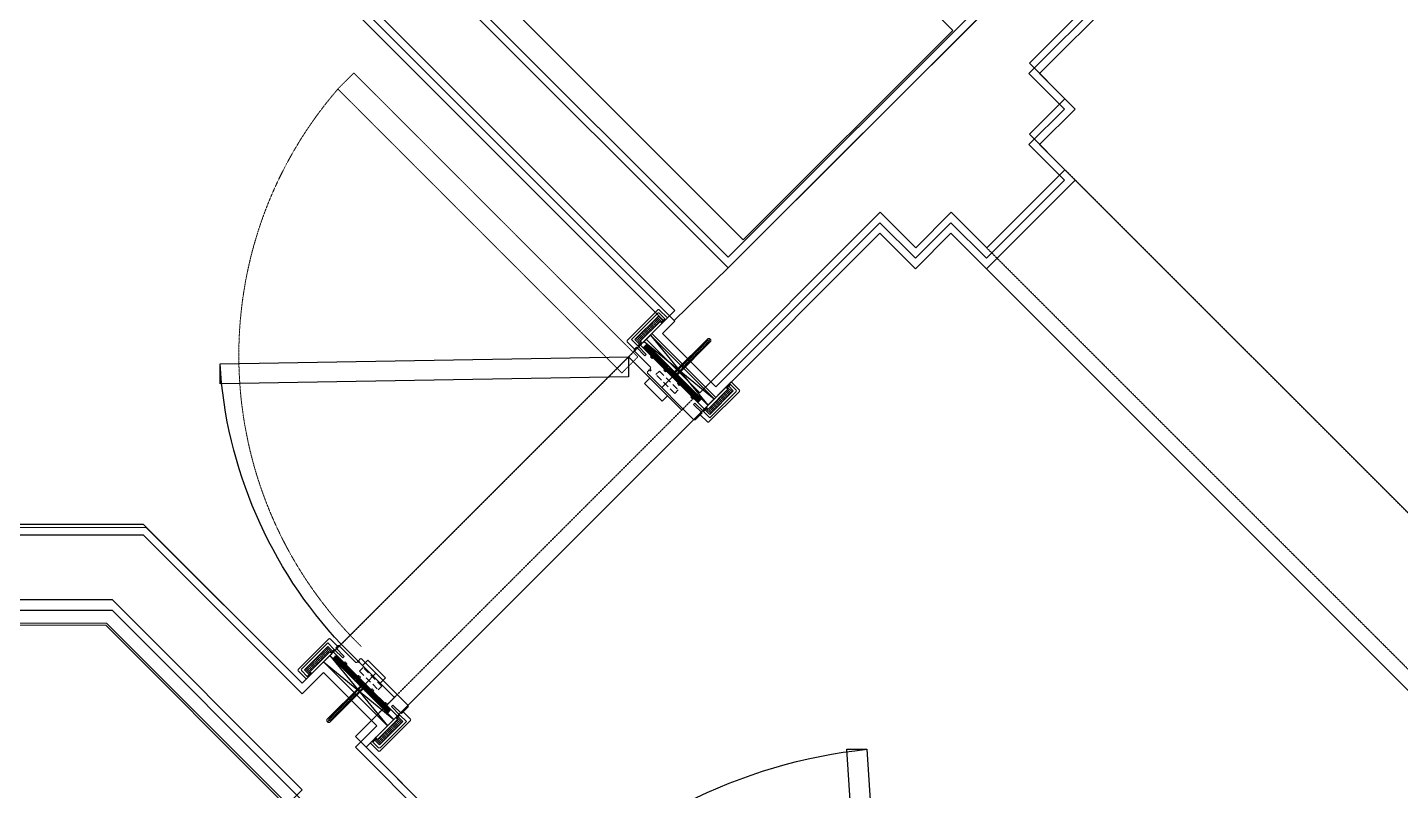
# Model space of a CAD drawing. Header units: millimetres. Extents: x 186805 to 449048, y 2167 to 51540.
# Drawn here: x 416300 to 419035, y 34702 to 36222 of the extents above; entities that cross this region are included whole.
import ezdxf

# ---------------------------------------------------------------- set-up
doc = ezdxf.new("R2010")
doc.units = ezdxf.units.MM
for name, pattern in [('BD$0$HIDDEN', [0.375, 0.25, -0.125]), ('HIDDEN', [0.375, 0.25, -0.125]), ('HIDDEN2', [0.1875, 0.125, -0.0625])]:
    doc.linetypes.add(name, pattern=pattern)
doc.layers.get('0').update_dxf_attribs({"linetype": 'CONTINUOUS'})
for name, color, linetype, lineweight in [('0-60x60-C', 3, 'CONTINUOUS', 13), ('0-AKL-P1 TILES', 8, 'CONTINUOUS', 13), ('0-akl-plasterline', 9, 'CONTINUOUS', 13), ('ARCHITRAVE', 2, 'CONTINUOUS', 13), ('BD$0$0-tiles', 9, 'CONTINUOUS', 5), ('BD$0$a-door', 8, 'CONTINUOUS', 9), ('BD$0$a-wall', 8, 'CONTINUOUS', 30), ('Cabinet', 2, 'CONTINUOUS', 5), ('Countertop', 3, 'CONTINUOUS', 13)]:
    doc.layers.add(name, color=color, linetype=linetype, lineweight=lineweight)
for name, color, linetype in [('3117.NEW ID XR$0$A-HATCH', 8, 'CONTINUOUS'), ('A-ABOVE DOOR', 1, 'HIDDEN2'), ('a-door', 4, 'CONTINUOUS'), ('a-wall', 140, 'CONTINUOUS'), ('HATCH', 8, 'CONTINUOUS'), ('STEEL', 8, 'CONTINUOUS')]:
    doc.layers.add(name, color=color, linetype=linetype)

# ---------------------------------------------------------------- blocks, each defined once
blk = doc.blocks.new('A$C7C4A1575')
at = {"layer": 'A-ABOVE DOOR', "color": 8}
for p, q in [((29751.99070729921, 16809.84128520914), (30812.66469053156, 15749.19967315995)), ((32027.80437657284, 16680.25943515348), (31384.75515350071, 16037.21021208106)), ((30657.1033919286, 15593.63362676711), (29596.44322039397, 16654.29379830355)), ((31490.82117067906, 15931.14419490282), (32133.87039375049, 16574.19341797582))]:
    blk.add_line(p, q, dxfattribs=at)
at = {"layer": 'a-door', "color": 8, "lineweight": -3}
for p, q in [((31051.52043218538, 16748.20803392082), (30981.29108821671, 17811.63028505424)), ((31021.29108821671, 17811.63028505418), (31091.52043218561, 16748.2080339207)), ((31091.52043218561, 16748.2080339207), (31051.52043218538, 16748.20803392082)), ((32027.80912437313, 16680.25943515569), (31992.45378531306, 16644.9040960962)), ((31992.45378531306, 16644.9040960962), (32098.51980249118, 16538.83807891785)), ((32010.13145484333, 16606.01322313052), (32020.73805656075, 16616.6198248484)), ((32045.48679390224, 16570.65788407155), (32010.13145484333, 16606.01322313052)), ((32020.73805656075, 16616.6198248484), (32056.09339562035, 16581.26448578908)), ((32056.09339562035, 16581.26448578908), (32045.48679390224, 16570.65788407155)), ((32098.51980249118, 16538.83807891785), (32133.87514155102, 16574.19341797722)), ((31420.11524035991, 16072.56555114183), (31526.1812575378, 15966.49953396441)), ((31459.00611332455, 16054.88788161249), (31448.39951160713, 16044.28127989461)), ((31448.39951160713, 16044.28127989461), (31483.75485066674, 16008.92594083559)), ((31494.36145238462, 16019.53254255341), (31459.00611332455, 16054.88788161249)), ((31483.75485066674, 16008.92594083559), (31494.36145238462, 16019.53254255341)), ((31526.1812575378, 16006.49953396412), (32339.90544535383, 16020.22372178067)), ((31526.1812575378, 15966.49953396418), (31526.1812575378, 16006.49953396412)), ((32339.90544535383, 16020.22372178067), (32339.90544535429, 15980.2237217809)), ((32339.90544535429, 15980.2237217809), (31526.1812575378, 15966.49953396418))]:
    blk.add_line(p, q, dxfattribs=at)
at = {"layer": 'a-door', "color": 8, "lineweight": -3, "extrusion": (0, 0, -1)}
for centre, major_axis, ratio, start_param, end_param in [((31003.26568506821, 17656.71996606383), (859.836858609921, 437.8322108698524), 0.9327469291491437, 1.178097245096742, 1.96349540849421), ((31625.5514618156, 16003.00100736166), (-315.385541216786, 729.8648306838335), 0.8804016640716749, 1.178097245095647, 1.963495408493226)]:
    blk.add_ellipse(centre, major_axis=major_axis, ratio=ratio, start_param=start_param, end_param=end_param, dxfattribs=at)
at = {"layer": 'a-wall', "color": 8}
for p, q in [((32176.30154842255, 16828.75185920429), (33247.54792716075, 17899.99823794319)), ((31744.96641189838, 17047.95496137228), (32070.23553124419, 16722.68584202669)), ((32555.05516968388, 16449.99823794313), (32176.30154842255, 16828.75185920429)), ((32070.23553124443, 16722.68584202611), (32027.80912437337, 16680.25943515482)), ((32133.87514155265, 16574.19341797548), (32027.80912437337, 16680.25943515482)), ((32133.87514155265, 16574.19341797548), (32176.30154842418, 16616.61982484671)), ((32176.30154842208, 16616.61982484846), (32492.92313532764, 16299.99823794325)), ((32795.10926539707, 16449.99823794307), (32555.05516968388, 16449.99823794313)), ((32795.1092653973, 16299.99823794325), (32492.92313532764, 16299.99823794325)), ((31384.14129575458, 16037.82881762911), (31024.78053954337, 15678.472809203)), ((31490.82591847912, 15931.14419490457), (31384.14129575458, 16037.82881762911)), ((31433.8394281764, 15874.15770460255), (31490.82591847912, 15931.14419490457)), ((32957.99889483559, 14349.99823794336), (31433.8394281764, 15874.15770460255)), ((30161.04722204059, 14601.36549846674), (31327.77341099805, 15768.0916874246)), ((31327.77341099805, 15768.0916874246), (32595.1092653973, 14500.75583302588)), ((30812.66469053156, 15749.19967315995), (30657.1033919286, 15593.63362676711)), ((30812.64850518736, 15749.18348732169), (30883.35918330611, 15678.47280920259)), ((30954.06986142485, 15749.18348732174), (30883.35918330587, 15678.47280920317)), ((30954.06986142485, 15749.18348732174), (31024.78053954337, 15678.472809203)), ((30727.79806533712, 15522.90694344949), (30657.08738721837, 15593.61762156835)), ((30727.79806533712, 15522.90694344949), (30657.08738721837, 15452.19626533161)), ((30727.79806533735, 15381.48558721229), (30657.08738721837, 15452.19626533161)), ((30727.79806533735, 15381.48558721229), (30054.36259931582, 14708.05012119169))]:
    blk.add_line(p, q, dxfattribs=at)
blk = doc.blocks.new('A$C32DD6ECA')
at = {"layer": '0-60x60-C', "color": 16, "xscale": 0.04183124983683228, "yscale": 0.04183124983683228, "zscale": 0.04183124983683228, "rotation": 180}
blk.add_blockref('A$C7C4A1575', (4397.082428284921, 2202.635936537234), dxfattribs=at)
blk = doc.blocks.new('A$C5C977968')
at = {"lineweight": 0}
h = blk.add_hatch(dxfattribs=at)
h.set_pattern_fill('LINE', color=256, scale=25, angle=90, style=0)
h.set_pattern_definition([(134.9999999995186, (-21698.63466328196, 34556.80923204978), (2.209708691226526, 2.209708691189396), [])])
h.paths.add_polyline_path([(4732.221984799136, 6098.274859550162), (4729.393557674426, 6101.10328667493), (4764.126621498261, 6135.836350498226), (4766.955048623029, 6133.007923373458)])
h = blk.add_hatch(dxfattribs=at)
h.set_pattern_fill('LINE', color=256, scale=25, angle=90, style=0)
h.set_pattern_definition([(134.9999999995186, (-21716.24694174487, 34539.19695358712), (2.209708691226526, 2.209708691189396), [])])
h.paths.add_polyline_path([(4714.609706336167, 6080.662581087505), (4711.781279211456, 6083.491008212273), (4746.514343035349, 6118.224072035569), (4749.342770160059, 6115.395644910801)])
h = blk.add_hatch(dxfattribs=at)
h.set_pattern_fill('LINE', color=256, scale=25, angle=-45.00000000048141, style=0)
h.set_pattern_definition([(134.9999999995186, (-24395.7299628756, 31859.71393248852), (-2.209708691226527, -2.209708691189395), [])])
h.paths.add_polyline_path([(4062.804409179895, 5428.857283929246), (4059.975982055126, 5431.685711054015), (4025.242918231292, 5396.952647230719), (4028.071345356002, 5394.12422010595)])
h = blk.add_hatch(dxfattribs=at)
h.set_pattern_fill('LINE', color=256, scale=25, angle=-45.00000000048141, style=0)
h.set_pattern_definition([(134.9999999995186, (-24413.34224133857, 31842.10165402587), (-2.209708691226527, -2.209708691189395), [])])
h.paths.add_polyline_path([(4045.192130716925, 5411.24500546659), (4042.363703592215, 5414.073432591358), (4007.630639768322, 5379.340368768062), (4010.459066893032, 5376.511941643294)])
at = {"layer": 'STEEL'}
h = blk.add_hatch(dxfattribs=at)
h.set_pattern_fill('ANSI37', color=256, scale=20, style=0)
h.set_pattern_definition([(179.9999999995186, (5262.573651386308, 6462.790964623433), (2.100386531367349e-11, 2.5), []), (90, (5262.573651386308, 6462.790964623433), (2.5, -2.100386531367349e-11), [])])
edge = h.paths.add_edge_path()
edge.add_ellipse((4685.365865859028, 6080.355361053495), major_axis=(-1.767766952983948, 1.767766952983947), ratio=0.9999999999897105, start_angle=-90.00000000047169, end_angle=89.99999999952843, ccw=False)
edge.add_ellipse((4685.365865859028, 6080.355361053495), major_axis=(-1.767766952983948, 1.767766952983948), ratio=0.9999999999917684, start_angle=269.9999999996463, end_angle=449.9999999996463)
edge = h.paths.add_edge_path()
edge.add_ellipse((4711.416782929387, 6054.304443982677), major_axis=(-1.76776695298031, 1.76776695298031), ratio=0.9999999999917681, start_angle=89.99999999952843, end_angle=269.99999999952837, ccw=False)
edge.add_line((4683.598098906048, 6078.587594100543), (4709.649015976407, 6052.536677029726))
edge.add_line((4687.133632812009, 6082.123128006453), (4713.184549882368, 6056.072210935628))
h = blk.add_hatch(dxfattribs=at)
h.set_pattern_fill('ANSI37', color=256, scale=20, angle=44.99999999951861, style=0)
h.set_pattern_definition([(90, (3680.676025634806, 4880.893338885486), (-2.5, 2.100453144748826e-11), []), (179.9999999995186, (3680.676025634806, 4880.893338885486), (-2.100453144748826e-11, -2.5), [])])
edge = h.paths.add_edge_path()
edge.add_arc((4063.111629214429, 5458.10112440637), 2.5, 44.99999999951861, 224.9999999995186)
edge.add_arc((4063.111629214429, 5458.10112440637), 2.5, 44.99999999951859, 224.9999999995186, ccw=False)
edge = h.paths.add_edge_path()
edge.add_arc((4089.162546284788, 5432.050207335553), 2.5, 224.9999999995186, 404.9999999995186)
edge.add_line((4064.879396167409, 5459.868891359321), (4090.930313237768, 5433.817974288504))
edge.add_line((4061.343862261449, 5456.333357453419), (4087.394779331808, 5430.282440382602))
for p, q in [((4600.816394162306, 7402.678666164866), (5251.354632854403, 6752.140427473641)), ((4834.161631954659, 6334.947426573344), (4183.623393262445, 6985.485665264452)), ((5251.354632854403, 6752.140427473641), (4834.161631954659, 6334.947426573344)), ((4764.163103598345, 6138.808885875136), (4697.305354669341, 6071.95113694726)), ((4769.819957847765, 6133.152031625599), (4702.962208918761, 6066.294282697723)), ((4766.991530723055, 6138.808885875114), (4764.163103598345, 6138.808885875136)), ((4766.991530723055, 6138.808885875114), (4769.819957847823, 6135.980458750346)), ((4769.819957847765, 6133.152031625599), (4769.819957847823, 6135.980458750346)), ((4694.830480935168, 6073.011797119063), (4693.939636975527, 6072.120953159436)), ((4703.132025130908, 6062.928565003931), (4693.939636975527, 6072.120953159436)), ((4696.244694497553, 6073.011797119048), (4704.02286909055, 6065.233622525935)), ((4694.646743756719, 6069.999632815867), (4693.755899797077, 6069.108788856262)), ((4700.11986082769, 6062.744827825532), (4693.755899797077, 6069.108788856262)), ((4696.060957319103, 6069.99963281586), (4701.01070478739, 6065.049885347529)), ((4701.010704787332, 6063.63567178516), (4700.11986082769, 6062.744827825532)), ((4704.02286909055, 6063.819408963558), (4703.132025130908, 6062.928565003931)), ((4004.658104391419, 5379.303886668065), (4071.515853320423, 5446.161635595941)), ((4070.455193148635, 5448.636509330106), (4071.346037108277, 5449.527353289734)), ((4070.455193148635, 5447.22229576773), (4078.233367741632, 5439.444121174616)), ((4080.538425263658, 5440.334965134229), (4071.346037108277, 5449.527353289734)), ((4073.467357451853, 5448.820246508527), (4074.358201411495, 5449.711090468132)), ((4073.467357451853, 5447.406032946157), (4078.417104920081, 5442.456285477783)), ((4080.722162442107, 5443.347129437403), (4074.358201411495, 5449.711090468132)), ((4079.831318482466, 5442.456285477776), (4080.722162442107, 5443.347129437403)), ((4010.31495864084, 5373.647032418528), (4077.172707569844, 5440.504781346404)), ((4079.647581304016, 5439.444121174602), (4080.538425263658, 5440.334965134229)), ((4004.658104391361, 5376.475459543319), (4004.658104391419, 5379.303886668065)), ((4004.658104391361, 5376.475459543319), (4007.48653151613, 5373.64703241855)), ((4010.31495864084, 5373.647032418528), (4007.48653151613, 5373.64703241855))]:
    blk.add_line(p, q)
at = {"lineweight": 0}
for p, q in [((4644.651042059937, 6148.647080117131), (4637.579974248132, 6155.718147929081)), ((4646.772362403513, 6150.768400460678), (4639.701294591709, 6157.839468272599)), ((4648.893682747032, 6152.889720804196), (4641.822614935285, 6159.960788616125)), ((4651.015003090666, 6155.011041147736), (4643.943935278861, 6162.082108959687)), ((4653.136323434243, 6157.132361491298), (4646.065255622438, 6164.203429303227)), ((4655.257643777819, 6159.253681834845), (4648.186575966014, 6166.324749646767)), ((4657.378964121395, 6161.375002178407), (4650.30789630959, 6168.446069990328)), ((4659.500284464972, 6163.496322521925), (4652.429216653167, 6170.567390333832)), ((4661.621604808548, 6165.617642865451), (4654.550536996743, 6172.688710677394)), ((4663.742925152124, 6167.738963208991), (4656.67185734032, 6174.810031020956)), ((4665.864245495701, 6169.860283552574), (4658.793177683954, 6176.931351364459)), ((4667.985565839277, 6171.981603896114), (4660.91449802753, 6179.052671707999)), ((4672.228206526372, 6171.981603896056), (4663.035818371049, 6181.173992051561)), ((4629.801799654844, 6129.555197025242), (4620.609411499521, 6138.747585180747)), ((4629.801799654902, 6133.797837712358), (4622.730731843098, 6140.868905524243)), ((4631.923119998421, 6135.919158055862), (4624.852052186674, 6142.99022586779)), ((4634.044440341997, 6138.040478399424), (4626.973372530192, 6145.111546211352)), ((4636.165760685573, 6140.161798742964), (4629.094692873827, 6147.232866554892)), ((4638.287081029208, 6142.283119086489), (4631.216013217403, 6149.354186898432)), ((4640.408401372784, 6144.404439430029), (4633.337333560979, 6151.475507241936)), ((4642.529721716361, 6146.525759773569), (4635.458653904498, 6153.596827585519)), ((4762.672212151578, 6134.381941151572), (4697.175430566946, 6068.885159567995)), ((4765.500639276346, 6131.553514026818), (4700.003857691656, 6066.056732443249)), ((4768.300995146448, 6137.182297021587), (4762.672212151578, 6134.381941151572)), ((4768.300995146448, 6137.182297021587), (4765.500639276346, 6131.553514026818)), ((4703.697232396516, 6075.406961397501), (4706.525659521285, 6072.578534272732)), ((4711.781279211456, 6083.491008212273), (4714.609706336167, 6080.662581087505)), ((4783.951142680715, 6017.832260870251), (4791.02221049252, 6010.761193058366)), ((4786.072463024291, 6019.953581213835), (4793.143530836154, 6012.882513401928)), ((4788.193783367926, 6022.074901557397), (4795.264851179731, 6015.003833745468)), ((4790.315103711502, 6024.196221900937), (4797.386171523307, 6017.125154088972)), ((4792.436424055079, 6026.317542244455), (4799.507491866883, 6019.246474432533)), ((4794.557744398655, 6028.438862588016), (4801.628812210402, 6021.367794776073)), ((4796.679064742173, 6030.560182931542), (4803.750132554036, 6023.489115119592)), ((4798.800385085749, 6032.681503275082), (4805.871452897612, 6025.610435463161)), ((4800.921705429384, 6034.802823618622), (4807.992773241131, 6027.731755806737)), ((4803.04302577296, 6041.166784649264), (4812.235413928342, 6031.974396493759)), ((4803.04302577296, 6036.924143962169), (4810.114093584707, 6029.853076150284)), ((4760.616618901433, 5998.740377778449), (4769.809007056814, 5989.547989622944)), ((4764.859259588586, 5998.740377778413), (4771.930327400332, 5991.669309966484)), ((4766.980579932104, 6000.861698121917), (4774.051647743909, 5993.790630310032)), ((4769.101900275738, 6002.983018465478), (4776.172968087543, 5995.91195065355)), ((4771.223220619315, 6005.104338809018), (4778.29428843112, 5998.033270997134)), ((4773.344540962833, 6007.22565915258), (4780.415608774696, 6000.154591340674)), ((4775.465861306409, 6009.34697949612), (4782.536929118214, 6002.275911684221)), ((4777.587181649986, 6011.46829983966), (4784.658249461849, 6004.397232027717)), ((4779.70850199362, 6013.589620183229), (4786.779569805425, 6006.518552371279)), ((4781.829822337197, 6015.710940526726), (4788.900890149001, 6008.639872714841)), ((3988.455949119525, 5492.451987175227), (3981.384881307662, 5499.523054987134)), ((3990.577269463101, 5494.573307518811), (3983.506201651297, 5501.644375330696)), ((3992.69858980662, 5496.694627862336), (3985.627521994815, 5503.765695674221)), ((3994.819910150196, 5498.815948205833), (3987.748842338391, 5505.887016017783)), ((3996.941230493831, 5500.937268549402), (3989.870162681967, 5508.008336361345)), ((3999.062550837407, 5503.058588892942), (3991.991483025602, 5510.129656704841)), ((4001.183871180983, 5505.179909236482), (3994.11280336912, 5512.250977048388)), ((4003.305191524501, 5507.301229580044), (3996.234123712697, 5514.372297391928)), ((4005.426511868078, 5509.422549923584), (3998.355444056273, 5516.493617735512)), ((4007.547832211712, 5511.543870267145), (4000.476764399908, 5518.61493807903)), ((4009.669152555231, 5513.665190610649), (4002.598084743484, 5520.736258422578)), ((4013.911793242383, 5513.665190610613), (4004.719405087002, 5522.857578766118)), ((3971.485386370856, 5471.238783739798), (3962.292998215475, 5480.431171895303)), ((3971.485386370856, 5475.481424426893), (3964.414318559109, 5482.552492238778)), ((3973.606706714432, 5477.60274477044), (3966.535638902686, 5484.673812582325)), ((3975.728027058067, 5479.72406511398), (3968.656959246204, 5486.795132925901)), ((3977.849347401643, 5481.84538545752), (3970.77827958978, 5488.91645326947)), ((3979.970667745161, 5483.966705801045), (3972.899599933415, 5491.037773612989)), ((3982.091988088738, 5486.088026144607), (3975.020920276933, 5493.159093956529)), ((3984.213308432314, 5488.209346488125), (3977.142240620509, 5495.28041430009)), ((3986.33462877589, 5490.330666831665), (3979.263560964086, 5497.401734643594)), ((4009.085049115005, 5380.794778114716), (4074.581830699695, 5446.291559698293)), ((4011.913476239715, 5377.966350989926), (4077.410257824406, 5443.463132573503)), ((4059.975982055126, 5431.685711054015), (4062.804409179895, 5428.857283929246)), ((4068.060028870066, 5439.769757868788), (4070.888455994776, 5436.941330744019)), ((4006.284693244903, 5375.165995119933), (4009.085049115005, 5380.794778114716)), ((4006.284693244903, 5375.165995119933), (4011.913476239715, 5377.966350989926)), ((4127.756049740303, 5361.637167928398), (4134.827117552108, 5354.566100116477)), ((4129.877370083879, 5363.758488271946), (4136.948437895684, 5356.687420459995)), ((4131.998690427456, 5365.879808615507), (4139.069758239319, 5358.808740803557)), ((4134.120010771032, 5368.001128959047), (4141.191078582837, 5360.930061147141)), ((4136.241331114608, 5370.122449302587), (4143.312398926413, 5363.051381490644)), ((4138.362651458243, 5372.243769646113), (4145.43371926999, 5365.172701834184)), ((4140.483971801819, 5374.365089989653), (4147.555039613624, 5367.294022177724)), ((4142.605292145396, 5376.486410333215), (4149.676359957142, 5369.415342521286)), ((4144.726612488972, 5382.850371363835), (4153.919000644295, 5373.65798320833)), ((4144.726612488914, 5378.607730676718), (4151.797680300719, 5371.536662864833)), ((4102.300205617445, 5340.42396449302), (4111.492593772768, 5331.231576337515)), ((4106.542846304539, 5340.423964492962), (4113.613914116286, 5333.352896681077)), ((4108.664166648115, 5342.545284836502), (4115.735234459862, 5335.474217024617)), ((4110.785486991692, 5344.666605180086), (4117.856554803497, 5337.595537368121)), ((4112.906807335268, 5346.787925523626), (4119.977875147073, 5339.716857711683)), ((4115.028127678845, 5348.909245867151), (4122.099195490649, 5341.838178055244)), ((4117.149448022421, 5351.030566210669), (4124.220515834226, 5343.959498398748)), ((4119.270768365997, 5353.151886554231), (4126.341836177802, 5346.08081874231)), ((4121.392088709574, 5355.273206897778), (4128.463156521379, 5348.20213908585)), ((4123.51340905315, 5357.39452724134), (4130.584476864955, 5350.32345942939)), ((4125.634729396785, 5359.51584758488), (4132.705797208531, 5352.444779772952))]:
    blk.add_line(p, q, dxfattribs=at)
for centre, radius, start, end in [((4695.537587716361, 6072.304690337871), 0.9999999999999999, 44.99999999941044, 135.0000000002948), ((4695.353850537911, 6069.292526034675), 0.9999999999999999, 44.99999999941044, 135.0000000002948), ((4700.303598006198, 6064.342778566352), 0.9999999999999999, 315.0000000002948, 44.99999999941044), ((4703.315762309358, 6064.52651574475), 0.9999999999999999, 315.0000000002948, 44.99999999941044), ((4071.162299929827, 5447.929402548914), 1, 135.0000000002948, 224.9999999994105), ((4074.174464233045, 5448.113139727335), 1, 135.0000000002948, 224.9999999994105), ((4078.940474522824, 5440.151227955794), 1, 224.9999999994105, 315.0000000002948), ((4079.124211701273, 5443.163392258968), 1, 224.9999999994105, 315.0000000002948)]:
    blk.add_arc(centre, radius, start, end)
at = {"layer": '0-akl-plasterline'}
for p, q in [((3167.664966310433, 7682.201698361037), (4676.824432968569, 6173.04223170277)), ((4804.103653582395, 6300.321452316319), (3551.767799183202, 7552.657306715235)), ((5977.900910351949, 7474.118709085917), (4804.103653582395, 6300.321452316319)), ((5424.569013786502, 6666.228371293531), (6105.180130965484, 7346.839488472404)), ((5424.569013786502, 6666.228371293531), (5495.279691905656, 6595.517693174465)), ((5424.569013786793, 6524.807015055856), (5495.279691905656, 6595.517693174465)), ((5424.569013786793, 6524.807015055856), (5495.279691905656, 6454.096336937233)), ((5318.50299660844, 6277.319641640737), (5495.279691905656, 6454.096336937233)), ((4768.748314523022, 6010.407672030073), (5106.370962252491, 6348.03031975968)), ((5177.081640371529, 6277.31964164081), (5106.370962252491, 6348.03031975968)), ((5177.081640371529, 6277.31964164081), (5247.792318489985, 6348.03031975936)), ((5318.50299660844, 6277.319641640737), (5247.792318489985, 6348.03031975936)), ((4676.824432968569, 6173.04223170277), (4652.075695627194, 6148.293494361453)), ((4652.075695627194, 6148.293494361453), (4779.354916240904, 6021.014273747918)), ((3342.793958703463, 5762.201698328397), (3645.167132688803, 5762.201698362369)), ((3955.575516156212, 5451.793314894654), (3645.167132688803, 5762.201698362369)), ((3998.001923027623, 5494.219721766109), (3955.575516156212, 5451.793314894654)), ((4125.28114364302, 5366.940501150806), (3998.001923027623, 5494.219721766094)), ((4082.854736771376, 5324.514094279548), (4125.28114364302, 5366.940501150799)), ((4408.123856117425, 4999.244974932983), (4082.854736771376, 5324.514094279548))]:
    blk.add_line(p, q, dxfattribs=at)
at = {"layer": '3117.NEW ID XR$0$A-HATCH'}
blk.add_line((4804.103653582337, 6279.108248880657), (4696.424348712491, 6174.655519395674), dxfattribs=at)
at = {"layer": 'a-wall'}
for p, q in [((3173.878169744567, 7697.201698362449), (4698.037636403868, 6173.042231703061)), ((4804.10365358222, 6279.108248880948), (3536.767799183202, 7546.444103279646)), ((4804.10365358222, 6279.108248880948), (5978.479198234563, 7453.483793533727)), ((5977.900910351949, 7452.905505650328), (4804.103653582337, 6279.108248880657)), ((5403.355810350913, 6666.228371293546), (6083.966927529837, 7346.839488472411)), ((5403.355810350913, 6666.228371293546), (5474.066488470009, 6595.517693174479)), ((5403.355810351146, 6524.807015055863), (5474.066488470009, 6595.517693174479)), ((5403.355810351146, 6524.807015055863), (5474.066488470009, 6454.096336937248)), ((5318.50299660844, 6298.532845076326), (5474.066488470009, 6454.096336937248)), ((4779.354916240904, 6042.227477183522), (5106.370962252433, 6369.24352319527)), ((5177.081640371529, 6298.532845076399), (5106.370962252491, 6369.243523195277)), ((5177.081640371529, 6298.532845076399), (5247.792318489985, 6369.243523194986)), ((5318.50299660844, 6298.532845076326), (5247.792318489985, 6369.243523194986)), ((4698.037636404217, 6173.042231702741), (4673.288899062783, 6148.293494361453)), ((4673.288899062783, 6148.293494361453), (4779.354916240904, 6042.227477183522)), ((3342.793958703463, 5747.201698357654), (3638.953929252631, 5747.201698362944)), ((3342.793958703463, 5747.201698357756), (3638.953929252631, 5747.201698362944)), ((3342.793958703463, 5747.201698357756), (3638.953929252631, 5747.201698362944)), ((3342.793958703463, 5747.201698362565), (3638.953929253097, 5747.201698362565)), ((3342.793958703463, 5747.201698362653), (3638.953929252748, 5747.20169836274)), ((3342.793958703463, 5747.201698362245), (3638.953929253214, 5747.201698362362)), ((3342.793958703463, 5747.201698362653), (3638.953929252748, 5747.201698362653)), ((3342.793958703463, 5747.201698362238), (3638.953929253214, 5747.201698362362)), ((3955.575516158191, 5430.580111457442), (3638.953929252748, 5747.201698362653)), ((3955.575516158424, 5430.58011145686), (3638.953929253214, 5747.201698362362)), ((3342.793958703696, 5597.201779134666), (3576.821894897439, 5597.20487209814)), ((3576.818721203075, 5597.20487205626), (3955.575516158191, 5218.448077101464)), ((3576.818721203192, 5597.20487205626), (3955.575516158424, 5218.44807710094)), ((3576.818721203075, 5597.20487205626), (3955.575516158191, 5218.448077101464)), ((3998.001923027623, 5473.006518330498), (3955.575516156328, 5430.58011145916)), ((3998.001923027623, 5473.006518330498), (3955.575516156328, 5430.58011145916)), ((4104.067940207024, 5366.940501151177), (3998.001923027623, 5473.006518330491)), ((4061.641533335729, 5324.514094279642), (4104.067940207373, 5366.940501150864)), ((4386.910652681894, 4999.244974933004), (4061.641533336428, 5324.514094278944))]:
    blk.add_line(p, q, dxfattribs=at)
at = {"layer": 'ARCHITRAVE'}
for p, q in [((5495.279691905656, 6454.096336937233), (6555.934975042939, 5393.441053799703)), ((6379.158279746247, 5216.664358503207), (5318.50299660844, 6277.31964164073)), ((4611.417023344082, 6136.626264837265), (4663.742925152299, 6188.952166644587)), ((4665.157138714625, 6183.295312395123), (4618.488091155887, 6136.626264837185)), ((4674.349526870006, 6174.102924239618), (4665.157138714625, 6183.295312395123)), ((4666.571352277067, 6188.952166644565), (4677.885060775909, 6177.638458145462)), ((4668.692672620469, 6172.688710677256), (4629.09469287371, 6133.090730931137)), ((4670.813992963987, 6170.567390333694), (4668.692672620469, 6172.688710677256)), ((4677.885060775909, 6177.638458145462), (4670.813992963987, 6170.567390333694)), ((4652.075695627194, 6148.293494361453), (3998.001923030883, 5494.219721762849)), ((4624.144945405307, 6123.898342775734), (4611.417023344082, 6136.626264837265)), ((4618.488091155887, 6136.626264837185), (4627.680479311268, 6127.43387668168)), ((4627.680479311268, 6127.43387668168), (4618.488091155945, 6136.626264837185)), ((4631.216013217228, 6130.969410587582), (4624.144945405307, 6123.898342775734)), ((4627.680511676008, 6127.433844319239), (4624.144977769989, 6123.898310413337)), ((4651.015067818575, 6104.09928817628), (4627.680511676008, 6127.433844319239)), ((4629.09469287371, 6133.090730931137), (4631.216013217228, 6130.969410587582)), ((4642.176200688933, 6127.080290927392), (4635.105132877128, 6120.009223115499)), ((4621.316550645221, 6121.069883288612), (4617.073909958126, 6116.827242601525)), ((4617.073909958068, 6113.998815476785), (4649.600821892382, 6081.471903541926)), ((4638.287254814932, 6104.099179118632), (4621.316550645221, 6121.069883288612)), ((4624.144977769989, 6123.898310413337), (4641.1156819397, 6106.927606243364)), ((4635.105132877128, 6120.009223115499), (4743.999577180017, 6011.11477881296)), ((4641.1156819397, 6106.927606243364), (4638.287254814932, 6104.099179118632)), ((4649.247300865594, 6102.331521223328), (4651.015067818575, 6104.09928817628)), ((4652.782834771439, 6098.795987317375), (4649.247300865594, 6102.331521223328)), ((4654.550601724419, 6100.563754270341), (4652.782834771439, 6098.795987317375)), ((4677.88512550341, 6077.229230490979), (4654.550601724419, 6100.563754270341)), ((4646.851463737665, 6075.894118262579), (4643.236860861653, 6072.279515386566)), ((4646.851463737665, 6075.894118262579), (4648.265677300049, 6074.47990470018)), ((4648.265677300049, 6074.47990470018), (4648.972784081241, 6073.772797919002)), ((4649.600821892323, 6078.643476417194), (4648.336387978226, 6077.37904250306)), ((4648.336387978226, 6077.37904250306), (4649.04349475936, 6076.671935721854)), ((4648.972784081241, 6073.772797919002), (4650.457708321745, 6075.257722159484)), ((4649.04349475936, 6076.671935721854), (4650.457708321745, 6075.257722159484)), ((4676.117358550429, 6075.461463538013), (4677.88512550341, 6077.229230490979)), ((4679.652892456332, 6071.925929632052), (4676.117358550429, 6075.461463538013)), ((4681.420659409312, 6073.693696585004), (4679.652892456332, 6071.925929632052)), ((4704.755183188245, 6050.359172805649), (4681.420659409312, 6073.693696585004)), ((4643.236860861594, 6069.451088261798), (4735.867881559825, 5976.820067561988)), ((4693.087921298807, 6062.026434695341), (4671.874717862986, 6040.813231259919)), ((4702.987416235264, 6048.591405852712), (4704.755183188245, 6050.359172805649)), ((4706.522950141167, 6045.055871946752), (4702.987416235264, 6048.591405852712)), ((4708.290717094147, 6046.823638899703), (4706.522950141167, 6045.055871946752)), ((4731.625240873138, 6023.489115120348), (4708.290717094147, 6046.823638899703)), ((4808.699880022497, 6046.823638898706), (4801.628812210576, 6039.752571086901)), ((4820.013588521397, 6035.509930399647), (4808.699880022497, 6046.823638898706)), ((4138.009065704362, 5379.668423212206), (4779.354916239274, 6021.014273749577)), ((4729.857473920158, 6021.721348167397), (4731.625240873138, 6023.489115120348)), ((4733.39300782606, 6018.185814261422), (4729.857473920158, 6021.721348167397)), ((4735.16077477904, 6019.953581214388), (4733.39300782606, 6018.185814261422)), ((4758.495298557973, 5996.619057435033), (4735.160756602767, 6019.953599390676)), ((4751.07064499188, 6018.185846624823), (4743.999577180017, 6011.11477881296)), ((4803.750132554094, 6037.631250743347), (4764.152152807335, 5998.033270997235)), ((4814.356734271918, 6034.095716837328), (4767.68768671318, 5987.426669279383)), ((4767.68768671318, 5980.355601467541), (4820.013588521397, 6032.681503274907)), ((4801.628812210576, 6039.752571086901), (4803.750132554094, 6037.631250743347)), ((4805.164346116595, 6043.288104992826), (4814.356734271918, 6034.095716837328)), ((4735.160774778924, 6007.225659153017), (4737.989201903692, 6010.054086277742)), ((4752.131337527244, 5990.255096404406), (4735.160774778924, 6007.225659153017)), ((4737.989201903692, 6010.054086277742), (4754.959764652012, 5993.083523529131)), ((4738.696308684594, 5976.820067561988), (4752.131337527244, 5990.255096404406)), ((4762.030832463817, 6000.15459134079), (4754.959764651838, 5993.083523528985)), ((4754.959764652012, 5993.083523529131), (4758.495298557973, 5996.619057435033)), ((4754.959764651838, 5993.083523528985), (4767.68768671318, 5980.355601467541)), ((4767.68768671318, 5987.426669279383), (4758.495298557857, 5996.619057434888)), ((4758.495298557857, 5996.619057434888), (4767.68768671318, 5987.426669279426)), ((4764.152152807335, 5998.033270997235), (4762.030832463817, 6000.15459134079)), ((4006.840725430637, 5532.049966921521), (3954.514823622419, 5479.724065114155)), ((3960.171677871898, 5478.309851551734), (4006.840725430637, 5524.978899109679)), ((4019.568647491978, 5519.322044860077), (4006.840725430637, 5532.049966921521)), ((4006.840725430637, 5524.978899109679), (4016.03311358596, 5515.786510954174)), ((4016.03311358596, 5515.786510954174), (4006.840725430637, 5524.978899109636)), ((4022.397106981487, 5522.15043962231), (4026.63974766864, 5526.393080309375)), ((4029.468174793408, 5526.393080309354), (4061.995086727722, 5493.866168374501)), ((3970.778279589722, 5474.774317645715), (4010.376259336481, 5514.372297391827)), ((4010.376259336481, 5514.372297391827), (4012.497579679999, 5512.250977048272)), ((4012.497579679999, 5512.250977048272), (4019.568647491978, 5519.322044860077)), ((4016.033145950758, 5515.786478591668), (4019.568679856719, 5519.322012497592)), ((4039.367702093325, 5492.451922448709), (4016.033145950758, 5515.786478591668)), ((4019.568679856719, 5519.322012497592), (4036.53938402643, 5502.351308327598)), ((4039.367811151198, 5505.17973545233), (4022.397106981487, 5522.15043962231)), ((4023.457767151936, 5508.361857387921), (4132.352211454825, 5399.467413085367)), ((4036.53938402643, 5502.351308327598), (4039.367811151198, 5505.17973545233)), ((4067.572872007091, 5496.615526529102), (4071.187474883161, 5500.230129405092)), ((4074.01590200793, 5500.230129405085), (4166.646922706219, 5407.599108705275)), ((3954.514823622419, 5476.895637989415), (3965.828532121319, 5465.581929490356)), ((3969.364066027221, 5469.117463396236), (3960.171677871898, 5478.309851551734)), ((3965.828532121319, 5465.581929490356), (3972.89959993324, 5472.652997302161)), ((3972.89959993324, 5472.652997302161), (3970.778279589722, 5474.774317645715)), ((4041.135469046305, 5494.21968940166), (4039.367702093325, 5492.451922448709)), ((4044.671002952207, 5490.684155495728), (4041.135469046305, 5494.21968940166)), ((4042.903235999227, 5488.91638854277), (4044.671002952207, 5490.684155495728)), ((4066.237759778218, 5465.581864763408), (4042.903235999227, 5488.91638854277)), ((4064.823513852432, 5493.866168374487), (4066.087947766588, 5495.13060228862)), ((4066.087947766588, 5495.13060228862), (4066.79505454778, 5494.423495507413)), ((4066.79505454778, 5494.423495507413), (4068.209268110164, 5493.009281945036)), ((4067.572872007091, 5496.615526529102), (4068.987085569475, 5495.201312966703)), ((4069.694192350667, 5494.494206185525), (4068.209268110164, 5493.009281945036)), ((4068.987085569475, 5495.201312966703), (4069.694192350667, 5494.494206185525)), ((4081.440555573558, 5450.37906896777), (4102.653759009321, 5471.592272403206)), ((4068.005526731198, 5467.349631716366), (4066.237759778218, 5465.581864763408)), ((4071.541060637101, 5463.814097810406), (4068.005526731198, 5467.349631716366)), ((4069.77329368412, 5462.046330857454), (4071.541060637101, 5463.814097810406)), ((4093.107817463053, 5438.7118070781), (4069.77329368412, 5462.046330857454)), ((4094.875584416033, 5440.479574031066), (4093.107817463053, 5438.7118070781)), ((4098.411118321936, 5436.944040125083), (4094.875584416033, 5440.479574031066)), ((4096.643351368955, 5435.176273172132), (4098.411118321936, 5436.944040125083)), ((4119.977875147946, 5411.841749392777), (4096.643351368955, 5435.176273172132)), ((4121.745642100926, 5413.609516345728), (4119.977875147946, 5411.841749392777)), ((4125.281176006829, 5410.073982439775), (4121.745642100926, 5413.609516345728)), ((4146.847932832781, 5384.971691707462), (4123.513390877517, 5408.306233663105)), ((4123.513409053849, 5408.306215486817), (4125.281176006829, 5410.073982439775)), ((4125.281143642962, 5392.396345273504), (4132.352211454825, 5399.467413085367)), ((4136.24133111519, 5408.306215486722), (4133.412903990422, 5405.477788361997)), ((4133.412903990422, 5405.477788361997), (4150.383466738742, 5388.507225613386)), ((4153.21189386351, 5391.335652738111), (4136.24133111519, 5408.306215486722)), ((4143.312398926588, 5381.436157801494), (4150.383466738509, 5388.507225613343)), ((4150.383466738742, 5388.507225613386), (4146.847932832781, 5384.971691707462)), ((4150.383466738509, 5388.507225613343), (4163.111388799734, 5375.779303551812)), ((4166.646922706161, 5404.770681580529), (4153.21189386351, 5391.335652738111)), ((4105.835739523347, 5339.716857711821), (4145.433719270106, 5379.31483745794)), ((4109.371273429191, 5329.110255993954), (4156.04032098793, 5375.779303551892)), ((4163.111388799734, 5375.779303551812), (4110.785486991517, 5323.453401744489)), ((4145.433719270106, 5379.31483745794), (4143.312398926588, 5381.436157801494)), ((4156.04032098793, 5375.779303551892), (4146.847932832548, 5384.971691707397)), ((4146.847932832548, 5384.971691707397), (4156.040320987871, 5375.779303551892)), ((4096.643351367908, 5334.767110243614), (4103.714419179829, 5341.838178055383)), ((4107.957059866749, 5323.453401744511), (4096.643351367908, 5334.767110243614)), ((4100.17888527381, 5338.302644149459), (4109.371273429191, 5329.110255993954)), ((4103.714419179829, 5341.838178055383), (4105.835739523347, 5339.716857711821))]:
    blk.add_line(p, q, dxfattribs=at)
for centre, start, end in [((4665.157138714625, 6187.537953082225), 44.99999999941044, 135.0000000002948), ((4618.488123520452, 6115.413029039133), 135.0000000002948, 224.9999999994105), ((4644.651074423979, 6070.865301824168), 135.0000000002948, 224.9999999994105), ((4648.186608329997, 6080.057689979578), 315.0000000002948, 44.99999999941044), ((4818.599374959012, 6034.09571683727), 315.0000000002948, 44.99999999941044), ((4737.282095122209, 5978.234281124373), 224.9999999994105, 315.0000000002948), ((4028.053961231024, 5524.978866746998), 44.99999999941044, 135.0000000002948), ((4072.601688445546, 5498.815915842715), 44.99999999941044, 135.0000000002948), ((3955.929037184804, 5478.309851551792), 135.0000000002948, 224.9999999994105), ((4063.409300290106, 5495.280381936871), 224.9999999994105, 315.0000000002948), ((4165.232709143776, 5406.184895142913), 315.0000000002948, 44.99999999941044), ((4109.371273429191, 5324.867615306852), 224.9999999994105, 315.0000000002948)]:
    blk.add_arc(centre, 2, start, end, dxfattribs=at)
at = {"layer": 'BD$0$0-tiles'}
for p, q in [((3564.396221898322, 5567.21115499275), (3321.767799185473, 5567.211154992736)), ((3566.053076147975, 5571.211154992867), (3324.793958703813, 5571.211154993485))]:
    blk.add_line(p, q, dxfattribs=at)
at = {"layer": 'BD$0$a-door', "linetype": 'BD$0$HIDDEN'}
for p, q in [((4058.38644570444, 6667.408275769907), (4026.566640550911, 6635.58847061664)), ((4624.071870652435, 6101.722850819526), (4058.38644570444, 6667.408275769907)), ((4026.566640550911, 6635.58847061664), (4592.252065498906, 6069.903045666229)), ((4592.252065498906, 6069.903045666229), (4624.071870652435, 6101.722850819526))]:
    blk.add_line(p, q, dxfattribs=at)
blk.add_arc((4640.984439350141, 6104.958091260458), 811.5559671741447, 139.1865327773652, 225.5789252498328, dxfattribs=at)
at = {"layer": 'BD$0$a-wall'}
for p, q in [((3564.396221898322, 5567.21115499275), (3913.154204538267, 5218.453172352951)), ((3566.053076147975, 5571.211154992867), (3918.811058788036, 5218.453172353067))]:
    blk.add_line(p, q, dxfattribs=at)
at = {"layer": 'Cabinet'}
for p, q in [((4636.519346439454, 6132.737145176841), (4649.247268500796, 6145.46506723827)), ((4763.798567053222, 6005.457924563496), (4636.519346439454, 6132.737145176841)), ((4649.247268500796, 6145.46506723827), (4776.526489114563, 6018.185846624896)), ((4776.526489114563, 6018.185846624896), (4763.798567053222, 6005.457924563496)), ((4010.729845090595, 5506.947643825566), (3998.001923029253, 5494.219721764195)), ((4138.009065704362, 5379.668423212206), (4010.729845090595, 5506.947643825566)), ((3998.001923029253, 5494.219721764195), (4125.28114364302, 5366.940501150806)), ((4125.28114364302, 5366.940501150806), (4138.009065704362, 5379.668423212206))]:
    blk.add_line(p, q, dxfattribs=at)
at = {"layer": 'Countertop'}
for p, q in [((4603.285327723657, 6134.858465520316), (4664.096510905598, 6195.669648702489)), ((4666.924938030366, 6195.669648702504), (4683.188393997669, 6179.40619273523)), ((4617.781016738038, 6117.534349381283), (4603.285327723657, 6132.03003839562)), ((4810.467614611436, 6052.12697212187), (4756.727499241359, 5998.386856751618)), ((4826.731070578739, 6035.863516154641), (4810.467614611436, 6052.12697212187)), ((4765.919887396914, 5972.223905847743), (4826.731070578797, 6033.035089029887)), ((4748.595771257824, 5986.719594862036), (4763.091460272146, 5972.223905847713)), ((4008.60852474696, 5540.181662541334), (3947.797341565019, 5479.37047935919)), ((4025.932640885992, 5525.685973527055), (4011.43695187167, 5540.181662541363)), ((3947.797341565019, 5476.542052234436), (3964.06079753238, 5460.278596267162)), ((4156.747395405779, 5394.871219007749), (4171.243084420101, 5380.375529993442)), ((4171.243084420101, 5377.547102868717), (4110.431901238218, 5316.735919686544)), ((4107.60347411345, 5316.735919686573), (4091.340018146147, 5332.999375653817))]:
    blk.add_line(p, q, dxfattribs=at)
for centre, start, end in [((4665.510724467982, 6194.25543514012), 44.99999999941044, 135.0000000005896), ((4604.699541286041, 6133.444251957961), 135.0000000005896, 224.9999999994105), ((4825.316857016413, 6034.449302592271), 315.0000000005895, 44.99999999941044), ((4764.505673834414, 5973.638119410112), 224.9999999994105, 315.0000000005895), ((4010.022738309286, 5538.767448978979), 44.99999999941044, 135.0000000005896), ((3949.211555127404, 5477.95626579682), 135.0000000005896, 224.9999999994105), ((4169.828870857717, 5378.961316431072), 315.0000000005895, 44.99999999941044), ((4109.017687675834, 5318.150133248928), 224.9999999994105, 315.0000000005895)]:
    blk.add_arc(centre, 2, start, end, dxfattribs=at)
at = {"layer": 'HATCH'}
for p, q in [((4636.519346439454, 6132.737145176841), (4776.526489114563, 6018.185846624896)), ((4642.176200688933, 6127.080290927392), (4751.07064499188, 6018.185846624823)), ((4649.247268500796, 6145.46506723827), (4763.798567053222, 6005.457924563496)), ((4635.793303644343, 6119.321052348292), (4635.793303644343, 6120.697393882714)), ((4638.293303644343, 6116.821052348299), (4638.293303644343, 6123.197393882743)), ((4640.793303644343, 6114.321052348299), (4640.793303644343, 6125.697393882772)), ((4643.293303644343, 6111.821052348307), (4643.293303644343, 6125.963187971996)), ((4645.793303644343, 6109.321052348314), (4645.793303644343, 6123.463187972004)), ((4648.293303644343, 6106.821052348314), (4648.293303644343, 6120.963187972011)), ((4650.793303644343, 6104.321052348321), (4650.793303644343, 6118.463187972018)), ((4653.293303644343, 6101.821052348329), (4653.293303644343, 6115.963187972025)), ((4655.793303644343, 6099.321052348336), (4655.793303644343, 6113.463187972033)), ((4658.293303644343, 6096.82105234835), (4658.293303644343, 6110.96318797204)), ((4660.793303644343, 6094.321052348358), (4660.793303644343, 6108.463187972047)), ((4663.293303644343, 6091.821052348365), (4663.293303644343, 6105.963187972055)), ((4665.793303644343, 6089.321052348372), (4665.793303644343, 6103.463187972062)), ((4668.293303644343, 6086.821052348379), (4668.293303644343, 6100.963187972069)), ((4670.793303644343, 6084.321052348394), (4670.793303644343, 6098.463187972076)), ((4673.293303644343, 6081.821052348401), (4673.293303644343, 6095.963187972084)), ((4675.793303644343, 6079.321052348409), (4675.793303644343, 6093.463187972091)), ((4678.293303644343, 6076.821052348416), (4678.293303644343, 6090.963187972098)), ((4680.793303644343, 6074.321052348423), (4680.793303644343, 6088.463187972106)), ((4683.293303644343, 6081.753309989515), (4683.293303644343, 6085.963187972113)), ((4683.293303644343, 6071.821052348438), (4683.293303644343, 6078.957347389973)), ((4685.793303644343, 6082.818522674286), (4685.793303644343, 6083.46318797212)), ((4685.793303644343, 6069.321052348445), (4685.793303644343, 6076.392389362001)), ((4688.293303644343, 6066.821052348452), (4688.293303644343, 6073.892389362016)), ((4690.793303644343, 6064.321052348459), (4690.793303644343, 6071.392389362023)), ((4693.293303644343, 6061.821052348467), (4693.293303644343, 6068.892389362038)), ((4695.793303644343, 6059.321052348481), (4695.793303644343, 6066.392389362045)), ((4698.293303644343, 6056.821052348489), (4698.293303644343, 6063.892389362052)), ((4700.793303644343, 6054.321052348496), (4700.793303644343, 6061.392389362067)), ((4703.293303644343, 6051.821052348503), (4703.293303644343, 6058.892389362074)), ((4705.793303644343, 6049.321052348518), (4705.793303644343, 6056.392389362089)), ((4708.293303644343, 6046.821052348525), (4708.293303644343, 6053.892389362096)), ((4710.793303644343, 6044.321052348532), (4710.793303644343, 6051.883413225223)), ((4713.293303644343, 6055.956317024436), (4713.293303644343, 6055.963187972229)), ((4713.293303644343, 6041.82105234854), (4713.293303644343, 6052.652506213955)), ((4715.793303644343, 6039.321052348547), (4715.793303644343, 6053.463187972236)), ((4718.293303644343, 6036.821052348561), (4718.293303644343, 6050.963187972244)), ((4720.793303644343, 6034.321052348569), (4720.793303644343, 6048.463187972258)), ((4723.293303644343, 6031.821052348576), (4723.293303644343, 6045.963187972266)), ((4725.793303644343, 6029.321052348583), (4725.793303644343, 6043.463187972273)), ((4728.293303644343, 6026.82105234859), (4728.293303644343, 6040.96318797228)), ((4730.793303644343, 6024.321052348605), (4730.793303644343, 6038.463187972287)), ((4733.293303644343, 6021.821052348612), (4733.293303644343, 6035.963187972302)), ((4735.793303644343, 6019.32105234862), (4735.793303644343, 6033.463187972309)), ((4738.293303644343, 6016.821052348627), (4738.293303644343, 6030.963187972317)), ((4740.793303644343, 6014.321052348634), (4740.793303644343, 6028.463187972324)), ((4743.293303644343, 6011.821052348649), (4743.293303644343, 6025.963187972331)), ((4745.793303644343, 6012.908505277279), (4745.793303644343, 6023.463187972338)), ((4748.293303644343, 6015.408505277279), (4748.293303644343, 6020.963187972353)), ((4750.793303644343, 6017.908505277286), (4750.793303644343, 6018.46318797236)), ((4010.729845090595, 5506.947643825566), (4125.28114364302, 5366.940501150806)), ((4016.386699340015, 5501.290789576073), (4125.281143642962, 5392.396345273504)), ((4031.645937709487, 5500.173686830392), (4017.503802085703, 5500.173686830392)), ((4029.145937709487, 5502.673686830392), (4017.769596594328, 5502.673686830392)), ((4034.145937709487, 5497.673686830392), (4020.003802085703, 5497.673686830392)), ((4026.645937709487, 5505.173686830392), (4020.269596594386, 5505.173686830392)), ((4024.145937709487, 5507.673686830392), (4022.769596594386, 5507.673686830392)), ((3998.001923029253, 5494.219721764195), (4138.009065704362, 5379.668423212206)), ((4036.645937709487, 5495.173686830392), (4022.503802085703, 5495.173686830392)), ((4039.145937709487, 5492.673686830392), (4025.003802085703, 5492.673686830392)), ((4041.645937709487, 5490.173686830392), (4027.503802085703, 5490.173686830392)), ((4044.145937709487, 5487.673686830392), (4030.003802085703, 5487.673686830392)), ((4046.645937709487, 5485.173686830392), (4032.503802085761, 5485.173686830392)), ((4049.145937709545, 5482.673686830392), (4035.003802085761, 5482.673686830392)), ((4051.645937709545, 5480.173686830392), (4037.503802085761, 5480.173686830392)), ((4054.145937709545, 5477.673686830392), (4040.003802085761, 5477.673686830392)), ((4056.645937709545, 5475.173686830392), (4042.503802085761, 5475.173686830392)), ((4059.145937709545, 5472.673686830392), (4045.003802085761, 5472.673686830392)), ((4061.645937709545, 5470.173686830392), (4047.503802085761, 5470.173686830392)), ((4064.145937709545, 5467.673686830392), (4050.003802085761, 5467.673686830392)), ((4066.645937709603, 5465.173686830392), (4052.503802085819, 5465.173686830392)), ((4069.145937709603, 5462.673686830392), (4055.003802085819, 5462.673686830392)), ((4061.713680588582, 5460.173686830392), (4057.503802085819, 5460.173686830392)), ((4060.648467556806, 5457.673686830392), (4060.003802085819, 5457.673686830392)), ((4071.645937709603, 5460.173686830392), (4064.509642566962, 5460.173686830392)), ((4074.145937709603, 5457.673686830392), (4067.07460069604, 5457.673686830392)), ((4076.645937709603, 5455.173686830392), (4069.574600696098, 5455.173686830392)), ((4079.145937709603, 5452.673686830392), (4072.074600696098, 5452.673686830392)), ((4081.645937709603, 5450.173686830392), (4074.574600696098, 5450.173686830392)), ((4084.145937709603, 5447.673686830392), (4077.074600696098, 5447.673686830392)), ((4086.645937709662, 5445.173686830392), (4079.574600696098, 5445.173686830392)), ((4089.145937709662, 5442.673686830392), (4082.074600696098, 5442.673686830392)), ((4091.645937709662, 5440.173686830392), (4084.574600696098, 5440.173686830392)), ((4094.145937709662, 5437.673686830392), (4087.074600696098, 5437.673686830392)), ((4087.51067300525, 5430.173686830392), (4087.503802085936, 5430.173686830392)), ((4096.645937709662, 5435.173686830392), (4089.574600696156, 5435.173686830392)), ((4104.14593770972, 5427.673686830392), (4090.003802085936, 5427.673686830392)), ((4101.645937709662, 5430.173686830392), (4090.814484291652, 5430.173686830392)), ((4099.145937709662, 5432.673686830392), (4091.583576988487, 5432.673686830392)), ((4106.64593770972, 5425.173686830392), (4092.503802085936, 5425.173686830392)), ((4109.14593770972, 5422.673686830392), (4095.003802085936, 5422.673686830392)), ((4111.64593770972, 5420.173686830392), (4097.503802085936, 5420.173686830392)), ((4114.14593770972, 5417.673686830392), (4100.003802085936, 5417.673686830392)), ((4116.64593770972, 5415.173686830392), (4102.503802085994, 5415.173686830392)), ((4119.14593770972, 5412.673686830392), (4105.003802085994, 5412.673686830392)), ((4121.645937709778, 5410.173686830392), (4107.503802085994, 5410.173686830392)), ((4124.145937709778, 5407.673686830392), (4110.003802085994, 5407.673686830392)), ((4126.645937709778, 5405.173686830392), (4112.503802085994, 5405.173686830392)), ((4129.145937709778, 5402.673686830392), (4115.003802086052, 5402.673686830392)), ((4131.645937709778, 5400.173686830392), (4117.503802086052, 5400.173686830392)), ((4130.558485199872, 5397.673686830392), (4120.003802086052, 5397.673686830392)), ((4128.058485199872, 5395.173686830392), (4122.503802086052, 5395.173686830392)), ((4125.558485199872, 5392.673686830392), (4125.003802086052, 5392.673686830392))]:
    blk.add_line(p, q, dxfattribs=at)
at = {"layer": 'HATCH', "linetype": 'HIDDEN', "ltscale": 50}
for points in [[(4704.755183188128, 6036.21703718193), (4697.684115376207, 6029.145969370125), (4660.207455973665, 6066.622628773315), (4667.278523785586, 6073.69369658512)], [(4107.249953086779, 5438.711807077991), (4114.3210208987, 5445.782874889781), (4076.844361496158, 5483.259534292971), (4069.773293684237, 5476.188466481188)]]:
    blk.add_lwpolyline(points, close=True, dxfattribs=at)
at = {"layer": 'HATCH'}
for centre, start, end in [((4674.273884107417, 6172.259482161564), 206.0613736043048, 243.9386263977426), ((4674.980990888609, 6172.966588942742), 206.0613736043048, 243.9386263977426), ((4675.688097669801, 6173.673695723948), 206.0613736043048, 243.9386263977426), ((4676.395204450993, 6174.380802505111), 206.0613736043048, 243.9386263977426), ((4677.102311232185, 6175.087909286274), 206.0613736043048, 243.9386263977426), ((4677.809418013378, 6175.795016067495), 206.0613736043048, 243.9386263977426), ((4678.51652479457, 6176.502122848688), 206.0613736043048, 243.9386263977426), ((4679.223631575762, 6177.20922962988), 206.0613736043048, 243.9386263977426), ((4679.930738356896, 6177.916336411086), 206.0613736043048, 243.9386263977426), ((4680.637845138146, 6178.623443192249), 206.0613736043048, 243.9386263977426), ((4681.34495191928, 6179.330549973456), 206.0613736043048, 243.9386263977426), ((4806.856437943759, 6046.747996137579), 206.0613736043048, 243.9386263977426), ((4807.563544724951, 6047.455102918742), 206.0613736043048, 243.9386263977426), ((4808.270651506085, 6048.162209699949), 206.0613736043048, 243.9386263977426), ((4808.977758287278, 6048.869316481127), 206.0613736043048, 243.9386263977426), ((4809.68486506847, 6049.576423262377), 206.0613736043048, 243.9386263977426), ((4810.391971849662, 6050.283530043511), 206.0613736043048, 243.9386263977426), ((4803.320904037857, 6043.212462231648), 206.0613736043048, 243.9386263977426), ((4804.028010819049, 6043.919569012811), 206.0613736043048, 243.9386263977426), ((4804.735117600183, 6044.626675794032), 206.0613736043048, 243.9386263977426), ((4805.442224381375, 6045.333782575195), 206.0613736043048, 243.9386263977426), ((4806.149331162567, 6046.040889356387), 206.0613736043048, 243.9386263977426), ((3969.086187762441, 5467.071785813881), 26.06137360430485, 63.93862639774257), ((3969.793294543575, 5467.778892595059), 26.06137360430485, 63.93862639774257), ((3970.500401324767, 5468.485999376237), 26.06137360430485, 63.93862639774257), ((3971.207508105959, 5469.193106157429), 26.06137360430485, 63.93862639774257), ((3964.136440294154, 5462.122038345551), 26.06137360430485, 63.93862639774257), ((3964.843547075347, 5462.829145126758), 26.06137360430485, 63.93862639774257), ((3965.550653856539, 5463.536251907892), 26.06137360430485, 63.93862639774257), ((3966.257760637731, 5464.243358689098), 26.06137360430485, 63.93862639774257), ((3966.964867418865, 5464.950465470305), 26.06137360430485, 63.93862639774257), ((3967.671974200057, 5465.657572251512), 26.06137360430485, 63.93862639774257), ((3968.379080981249, 5466.364679032689), 26.06137360430485, 63.93862639774257), ((4093.183460224478, 5333.075018415606), 26.06137360430485, 63.93862639774257), ((4093.89056700567, 5333.782125196813), 26.06137360430485, 63.93862639774257), ((4094.597673786862, 5334.489231978005), 26.06137360430485, 63.93862639774257), ((4095.304780568054, 5335.196338759168), 26.06137360430485, 63.93862639774257), ((4096.011887349247, 5335.90344554036), 26.06137360430485, 63.93862639774257), ((4096.718994130439, 5336.610552321523), 26.06137360430485, 63.93862639774257), ((4097.426100911573, 5337.31765910273), 26.06137360430485, 63.93862639774257), ((4098.133207692823, 5338.024765883936), 26.06137360430485, 63.93862639774257), ((4098.840314474015, 5338.731872665128), 26.06137360430485, 63.93862639774257), ((4099.547421255149, 5339.438979446277), 26.06137360430485, 63.93862639774257), ((4100.254528036341, 5340.146086227483), 26.06137360430485, 63.93862639774257)]:
    blk.add_arc(centre, 3.851496005722189, start, end, dxfattribs=at)
at = {"layer": 'HATCH', "lineweight": 0}
for points in [[(4655.869476883672, 6099.244879111066), (4654.821365852549, 6098.961007069302), (4653.898225122946, 6098.939131650455), (4653.064365621889, 6099.077518167818)], [(4044.22211115848, 5487.597513383495), (4044.505983200273, 5488.64562441461), (4044.527858619113, 5489.56876514422), (4044.389472101757, 5490.40262464527)]]:
    blk.add_open_spline(points, degree=3, dxfattribs=at)
at = {"layer": 'STEEL'}
for p, q in [((4683.598098906048, 6078.587594100543), (4709.649015976407, 6052.536677029726)), ((4687.133632812009, 6082.123128006453), (4713.184549882368, 6056.072210935628)), ((4061.343862261449, 5456.333357453419), (4087.394779331808, 5430.282440382594)), ((4064.879396167409, 5459.868891359321), (4090.930313237768, 5433.817974288504))]:
    blk.add_line(p, q, dxfattribs=at)
for centre, start, end in [((4685.365865859028, 6080.355361053495), 44.99999999941044, 224.9999999994105), ((4685.365865859028, 6080.355361053495), 44.99999999941044, 224.9999999994105), ((4711.416782929387, 6054.304443982677), 224.9999999994105, 44.99999999941044), ((4063.111629214429, 5458.10112440637), 44.99999999941044, 224.9999999994105), ((4063.111629214429, 5458.10112440637), 44.99999999941044, 224.9999999994105), ((4089.162546284788, 5432.050207335553), 224.9999999994105, 44.99999999941044)]:
    blk.add_arc(centre, 2.5, start, end, dxfattribs=at)

msp = doc.modelspace()

# ---------------------------------------------------------------- block references
at = {"layer": '0-60x60-C', "color": 16, "xscale": 23.90557308239969, "yscale": 23.90557308239969, "zscale": 23.90557308239969}
msp.add_blockref('A$C32DD6ECA', (343908.2188684661, -1123.044708209927), dxfattribs=at)
at = {"layer": '0-AKL-P1 TILES', "color": 1}
msp.add_blockref('A$C5C977968', (412891.1171388832, 29463.81650459875), dxfattribs=at)

doc.saveas('drawing.dxf')
